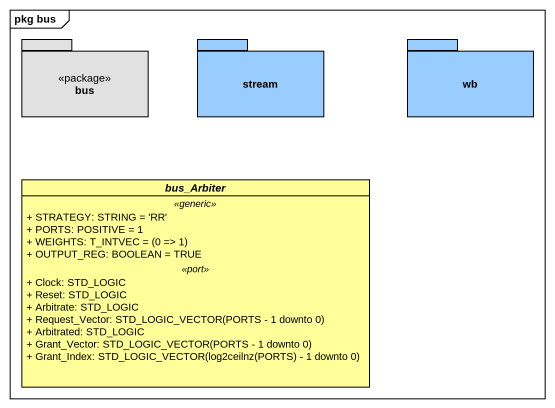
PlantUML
@startuml
mainframe pkg bus
hide circle
hide empty members
skinparam classAttributeIconSize 0
package bus <<package>> #E1E1E1 {
}
package stream #99CCFF {
}
package wb #99CCFF {
}
abstract class bus_Arbiter #FFFE99 {
  .. <<generic>> ..
  + STRATEGY: STRING = 'RR'
  + PORTS: POSITIVE = 1
  {field} + WEIGHTS: T_INTVEC = (0 => 1)
  + OUTPUT_REG: BOOLEAN = TRUE
  .. <<port>> ..
  + Clock: STD_LOGIC
  + Reset: STD_LOGIC
  + Arbitrate: STD_LOGIC
  {field} + Request_Vector: STD_LOGIC_VECTOR(PORTS - 1 downto 0)
  + Arbitrated: STD_LOGIC
  {field} + Grant_Vector: STD_LOGIC_VECTOR(PORTS - 1 downto 0)
  {field} + Grant_Index: STD_LOGIC_VECTOR(log2ceilnz(PORTS) - 1 downto 0)
}
@enduml
